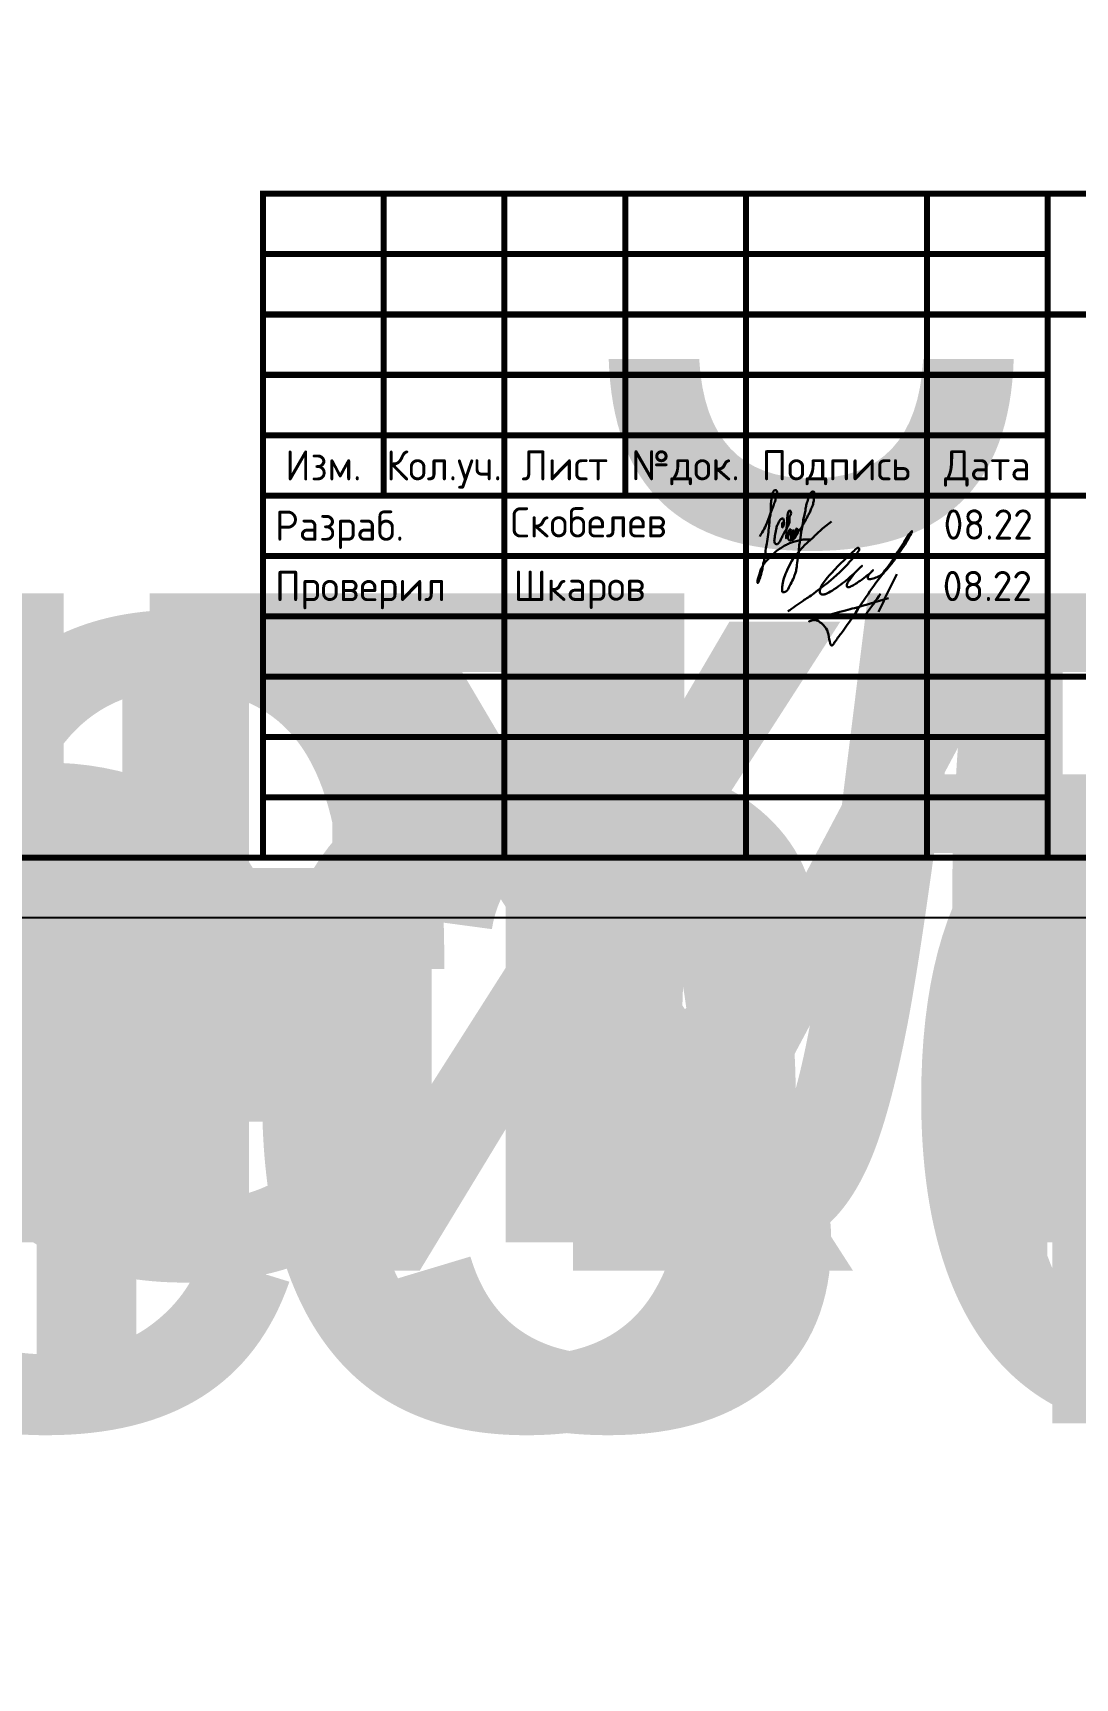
# Model space of a CAD drawing. Header units: metres. Extents: x 1981 to 7362, y 1229 to 3678.
# Drawn here: x 4472.5 to 4558.8, y 1904 to 2040.3 of the extents above; entities that cross this region are included whole.
import ezdxf
from ezdxf.enums import TextEntityAlignment as Align

# ---------------------------------------------------------------- set-up
doc = ezdxf.new("R2018")
doc.units = ezdxf.units.M
doc.layers.add('M-EQPM', color=50, linetype='Continuous', lineweight=18)
doc.layers.add('Основной', color=255, linetype='Continuous', lineweight=50)
doc.layers.add('Форматы', color=7, linetype='Continuous')
doc.styles.add('GOST-2.304_Type-B', font='GOST Common.ttf')
doc.styles.get("Standard").update_dxf_attribs({"font": 'GOST Common.ttf'})

# ---------------------------------------------------------------- blocks, each defined once
blk = doc.blocks.new('*U143')
at = {"style": 'GOST-2.304_Type-B'}
blk.add_attdef('РАЗРАБОТАЛ', text='', height=2.5, dxfattribs=at).set_placement((250.5, -264.22), align=Align.MIDDLE_LEFT)
at = {"style": 'GOST-2.304_Type-B', "flags": 8}
for tag, height, p in [('ДАТА', 2.5, (290.07, -264.4)), ('ЛИСТ', 3, (386.39, -271.92)), ('ЛИСТОВ', 3, (403.89, -271.92)), ('ФОРМАТ', 3, (380.97, -294.75))]:
    blk.add_attdef(tag, text='', height=height, dxfattribs=at).set_placement(p, align=Align.MIDDLE_CENTER)
at = {"style": 'GOST-2.304_Type-B'}
blk.add_attdef('ПРОВЕРИЛ', (250.75, -270.73), '', height=2.5, dxfattribs=at)
at = {"lineweight": 30, "flags": 104}
for tag, p in [('ТЕПЛОВЫЕ_СЕТИ', (330, -269.5)), ('ИМЯ_ЧЕРТЕЖА', (330, -284.5))]:
    blk.add_attdef(tag, text='', height=3, dxfattribs=at).set_placement(p, align=Align.MIDDLE_CENTER)
blk = doc.blocks.new('*U142')
at = {"style": 'GOST-2.304_Type-B'}
blk.add_attdef('РАЗРАБОТАЛ', text='', height=2.5, dxfattribs=at).set_placement((40.5, -264.22), align=Align.MIDDLE_LEFT)
at = {"style": 'GOST-2.304_Type-B', "flags": 8}
for tag, height, p in [('ДАТА', 2.5, (80.07, -264.4)), ('ЛИСТ', 3, (176.39, -271.92)), ('ЛИСТОВ', 3, (193.89, -271.92)), ('ФОРМАТ', 3, (170.97, -294.75))]:
    blk.add_attdef(tag, text='', height=height, dxfattribs=at).set_placement(p, align=Align.MIDDLE_CENTER)
at = {"style": 'GOST-2.304_Type-B'}
blk.add_attdef('ПРОВЕРИЛ', (40.75, -270.73), '', height=2.5, dxfattribs=at)
at = {"lineweight": 30, "flags": 104}
for tag, p in [('ТЕПЛОВЫЕ_СЕТИ', (120, -269.5)), ('ИМЯ_ЧЕРТЕЖА', (120, -284.5))]:
    blk.add_attdef(tag, text='', height=3, dxfattribs=at).set_placement(p, align=Align.MIDDLE_CENTER)
blk = doc.blocks.new('*U145')
blk.add_lwpolyline([(0, 123), (594, 123), (594, -297), (0, -297)], close=True)
at = {"const_width": 0.5}
blk.add_lwpolyline([(20, 118), (589, 118), (589, -292), (20, -292)], close=True, dxfattribs=at)
for points in [[(404, -292), (404, -237), (589, -237)], [(414, -237), (414, -262)], [(424, -237), (424, -292)], [(434, -237), (434, -262)], [(444, -237), (444, -292)], [(459, -237), (459, -292)], [(469, -237), (469, -292)], [(404, -242), (469, -242)], [(404, -247), (469, -247)], [(469, -247), (589, -247)], [(404, -252), (469, -252)], [(404, -257), (469, -257)], [(404, -262), (589, -262)], [(404, -267), (469, -267)], [(404, -272), (469, -272)], [(404, -277), (469, -277)], [(469, -277), (589, -277)], [(404, -282), (469, -282)], [(404, -287), (469, -287)]]:
    blk.add_lwpolyline(points, dxfattribs=at)
at = {"style": 'GOST-2.304_Type-B'}
for s, p in [('Изм.', (409, -259.5)), ('Кол.уч.', (419, -259.5)), ('Лист', (429, -259.5)), ('№док.', (439, -259.5)), ('Подпись', (451.5, -259.5)), ('Дата', (464, -259.5))]:
    blk.add_text(s, height=2.5, dxfattribs=at).set_placement(p, align=Align.MIDDLE_CENTER)
for s, p in [('Разраб.', (405, -264.5)), ('Проверил', (405, -269.5))]:
    blk.add_text(s, height=2.5, dxfattribs=at).set_placement(p, align=Align.MIDDLE_LEFT)
blk.add_attdef('РАЗРАБОТАЛ', text='', height=2.5, dxfattribs=at).set_placement((424.5, -264.22), align=Align.MIDDLE_LEFT)
at = {"style": 'GOST-2.304_Type-B', "flags": 8}
for tag, height, p in [('ДАТА', 2.5, (464.07, -264.4)), ('ЛИСТ', 3, (560.39, -271.92)), ('ЛИСТОВ', 3, (577.89, -271.92)), ('ФОРМАТ', 3, (554.97, -294.75))]:
    blk.add_attdef(tag, text='', height=height, dxfattribs=at).set_placement(p, align=Align.MIDDLE_CENTER)
at = {"style": 'GOST-2.304_Type-B'}
blk.add_attdef('ПРОВЕРИЛ', (424.75, -270.73), '', height=2.5, dxfattribs=at)
at = {"lineweight": 30, "flags": 104}
for tag, p in [('ТЕПЛОВЫЕ_СЕТИ', (504, -269.5)), ('ИМЯ_ЧЕРТЕЖА', (504, -284.5))]:
    blk.add_attdef(tag, text='', height=3, dxfattribs=at).set_placement(p, align=Align.MIDDLE_CENTER)
blk = doc.blocks.new('Skobelev')
at = {"color": 177, "lineweight": 30, "true_color": 0x293189}
for points in [[(-1.68, -0.45), (-1.4, 0.04), (-1.22, 0.44), (-1.09, 0.78), (-1, 1.03), (-0.84, 1.44), (-0.74, 1.72), (-0.66, 2.01), (-0.6, 2.25), (-0.63, 2.46), (-0.71, 2.49), (-0.8, 2.44), (-0.87, 2.29), (-0.92, 2.05), (-0.97, 1.72), (-0.98, 1.38), (-1, 1.03), (-1.06, 0.66), (-1.08, 0.32), (-1.14, -0.18), (-1.22, -0.78), (-1.3, -1.21), (-1.35, -1.71), (-1.46, -2.17), (-1.52, -2.5), (-1.59, -2.81), (-1.65, -3.01), (-1.72, -3.2), (-1.78, -3.36), (-1.81, -3.4), (-1.83, -3.37), (-1.82, -3.24), (-1.79, -3.08), (-1.71, -2.85), (-1.66, -2.67), (-1.56, -2.43), (-1.36, -2.11), (-1.14, -1.87), (-0.64, -1.39), (-0.06, -1.01), (0.2, -0.88), (0.45, -0.79), (0.8, -0.7), (1.15, -0.64), (1.5, -0.65)], [(-0.21, 0.42), (-0.23, 0.43), (-0.26, 0.38), (-0.27, 0.3), (-0.27, 0.19), (-0.26, 0.12), (-0.2, 0.17), (-0.17, 0.3), (-0.15, 0.42), (-0.16, 0.56), (-0.21, 0.69), (-0.34, 0.65), (-0.44, 0.53), (-0.55, 0.31), (-0.63, 0.09), (-0.66, -0.09), (-0.71, -0.29), (-0.74, -0.51), (-0.76, -0.67), (-0.75, -0.82), (-0.67, -0.93), (-0.57, -0.93), (-0.43, -0.79), (-0.32, -0.59), (-0.21, -0.35), (-0.02, -0.02), (0.06, 0.12), (0.11, 0.23), (0.19, 0.45), (0.2, 0.67), (0.23, 0.85), (0.29, 1.09), (0.2, 1.19), (0.17, 1.17), (0.11, 1.08), (0.08, 0.9), (0.05, 0.69), (0.04, 0.41), (0.01, -0.02), (0.01, -0.21), (0, -0.33), (-0.02, -0.56), (0.01, -0.45), (0.06, -0.41), (0.17, -0.34), (0.24, -0.24), (0.29, -0.12), (0.28, -0.02), (0.21, 0), (0.17, -0.14), (0.14, -0.26), (0.12, -0.4), (0.1, -0.5), (0.12, -0.6), (0.17, -0.68), (0.27, -0.69), (0.34, -0.56), (0.41, -0.42), (0.47, -0.3), (0.5, -0.17), (0.47, -0.07), (0.43, -0.07), (0.39, -0.1), (0.35, -0.2), (0.32, -0.32), (0.3, -0.46), (0.3, -0.55), (0.31, -0.64), (0.36, -0.67), (0.42, -0.65), (0.47, -0.6), (0.51, -0.51), (0.56, -0.41), (0.59, -0.31), (0.63, -0.2), (0.67, -0.11), (0.71, -0.01), (0.69, 0.04), (0.63, 0.03), (0.59, -0.04), (0.55, -0.13), (0.53, -0.2), (0.5, -0.3), (0.47, -0.4), (0.48, -0.47), (0.49, -0.54), (0.54, -0.55), (0.57, -0.48), (0.66, -0.35), (0.74, -0.17), (0.91, 0.06), (1.03, 0.25), (1.16, 0.48), (1.26, 0.66), (1.37, 0.87), (1.48, 1.07), (1.58, 1.31), (1.69, 1.6), (1.74, 1.88), (1.77, 2.12), (1.74, 2.38), (1.68, 2.4), (1.55, 2.32), (1.46, 2.17), (1.39, 1.94), (1.28, 1.6), (1.22, 1.32), (1.18, 1.03), (1.07, 0.58), (1.04, 0.34), (0.95, -0.07), (0.92, -0.36), (0.82, -0.98), (0.78, -1.51), (0.68, -2.13), (0.63, -2.56), (0.55, -2.82), (0.43, -3.16), (0.2, -3.59), (-0.03, -3.94), (-0.24, -3.97), (-0.27, -3.76), (-0.24, -3.49), (-0.14, -3.06), (0.06, -2.58), (0.34, -2), (0.65, -1.6), (1.06, -1.1), (1.63, -0.57), (2.11, -0.11), (2.86, 0.49)]]:
    blk.add_spline(points, degree=3, dxfattribs=at)
blk = doc.blocks.new('подпись')
at = {"lineweight": 30}
for points in [[(-0.82, -1.23), (-0.21, -0.8), (0.43, -0.36), (0.86, -0.08), (1.32, 0.25), (2, 0.77), (2.8, 1.4), (3.27, 1.83), (3.84, 2.36), (4.46, 3.07), (5.01, 3.73), (5.08, 3.95), (5.01, 4.03), (4.91, 4), (4.76, 3.88), (4.33, 3.49), (3.4, 2.58), (2.34, 1.43), (1.83, 0.48), (1.87, 0.23), (1.99, 0.16), (2.17, 0.16), (2.41, 0.25), (3.02, 0.6), (3.71, 1.09), (4.34, 1.62), (5.32, 2.55), (4.75, 1.98), (4.27, 1.36), (4.08, 1.05), (4.07, 0.85), (4.11, 0.78), (4.25, 0.78), (4.42, 0.84), (4.78, 1.05), (5.16, 1.3), (5.47, 1.51), (5.72, 1.73), (6.05, 1.99), (6.23, 2.18), (5.94, 1.88), (5.8, 1.63), (5.8, 1.5), (5.89, 1.44), (6.13, 1.46), (6.57, 1.6), (6.9, 1.79), (7.5, 2.39), (8.04, 3.08), (8.61, 3.92), (9.15, 4.76), (9.43, 5.33), (8, 3.26), (6.29, 0.88), (3.58, -3.07), (3.05, -3.8), (2.85, -4.05), (2.49, -2.98), (2.12, -2.39), (1.3, -1.96), (1.02, -2.03), (2.91, -1.44), (4.7, -0.96), (7.51, -0.15)], [(8.19, 1.85), (6.68, -1.27)], [(6.86, 0.23), (5.67, -1.43)]]:
    blk.add_spline(points, degree=3, dxfattribs=at)
blk = doc.blocks.new('Подпись Леха')
at = {"color": 18, "true_color": 0x000000}
blk.add_blockref('подпись', (2.7, 0.11), dxfattribs=at)
blk = doc.blocks.new('Подписи')
blk.add_blockref('Подпись Леха', (2009.44, 1828.93))
at = {"layer": 'M-EQPM', "lineweight": 50, "xscale": 1.307815025212856, "yscale": 1.307815025212856, "zscale": 1.307815025212856}
blk.add_blockref('Skobelev', (2011.19, 1834.6), dxfattribs=at)

msp = doc.modelspace()

# ---------------------------------------------------------------- block references
msp.add_blockref('Подписи', (2523.704, 164.552))
at = {"layer": 'Форматы'}
ref = msp.add_blockref('*U145', (4087.543, 2263.953), dxfattribs=at)
ref.add_attrib('ДАТА', '08.22', dxfattribs={"layer": '0', "height": 2.5, "style": 'GOST-2.304_Type-B'}).set_placement((4551.618, 1999.551), align=Align.MIDDLE_CENTER)
ref.add_attrib('РАЗРАБОТАЛ', 'Скобелев', dxfattribs={"layer": '0', "height": 2.5, "style": 'GOST-2.304_Type-B'}).set_placement((4512.044, 1999.729), align=Align.MIDDLE_LEFT)
ref.add_attrib('ПРОВЕРИЛ', 'Шкаров', (4512.292, 1993.224), dxfattribs={"layer": '0', "height": 2.5, "style": 'GOST-2.304_Type-B'})
ref = msp.add_blockref('*U142', (2943.994, 2279.592), dxfattribs=at)
lines = msp.add_mtext('Общие указания по пожарной безопасности и защите окружающей среды', dxfattribs={"layer": '0', "insert": (3063.994, 1995.092), "char_height": 70, "attachment_point": 1})
ref.add_attrib('ИМЯ_ЧЕРТЕЖА', '', (3063.994, 1995.092), dxfattribs={"flags": 104}).embed_mtext(lines)
lines = msp.add_mtext('Тепломеханические решения тепловых сетей', dxfattribs={"layer": '0', "insert": (3063.994, 2010.092), "char_height": 70, "attachment_point": 1})
ref.add_attrib('ТЕПЛОВЫЕ_СЕТИ', '', (3063.994, 2010.092), dxfattribs={"flags": 104}).embed_mtext(lines)
ref = msp.add_blockref('*U143', (3648.421, 2279.592), dxfattribs=at)
lines = msp.add_mtext('Схема теплотрассы', dxfattribs={"layer": '0', "insert": (3978.421, 1995.092), "char_height": 70, "attachment_point": 1})
ref.add_attrib('ИМЯ_ЧЕРТЕЖА', '', (3978.421, 1995.092), dxfattribs={"flags": 104}).embed_mtext(lines)
lines = msp.add_mtext('Тепломеханические решения тепловых сетей', dxfattribs={"layer": '0', "insert": (3978.421, 2010.092), "char_height": 70, "attachment_point": 1})
ref.add_attrib('ТЕПЛОВЫЕ_СЕТИ', '', (3978.421, 2010.092), dxfattribs={"flags": 104}).embed_mtext(lines)
ref = msp.add_blockref('*U143', (2228.058, 2277.24), dxfattribs=at)
lines = msp.add_mtext('Тепломеханические решения тепловых сетей', dxfattribs={"layer": '0', "insert": (2558.058, 2007.74), "char_height": 70, "attachment_point": 1})
ref.add_attrib('ТЕПЛОВЫЕ_СЕТИ', '', (2558.058, 2007.74), dxfattribs={"flags": 104}).embed_mtext(lines)
ref = msp.add_blockref('*U142', (2688.556, 2277.24), dxfattribs=at)
lines = msp.add_mtext('Тепломеханические решения тепловых сетей', dxfattribs={"layer": '0', "insert": (2808.556, 2007.74), "char_height": 70, "attachment_point": 1})
ref.add_attrib('ТЕПЛОВЫЕ_СЕТИ', '', (2808.556, 2007.74), dxfattribs={"flags": 104}).embed_mtext(lines)

# ---------------------------------------------------------------- texts
at = {"layer": 'Основной', "insert": (4551.543, 1994.453), "char_height": 2.5, "attachment_point": 5}
msp.add_mtext_dynamic_manual_height_columns('08.22', width=10, gutter_width=12.5, heights=[0], dxfattribs=at)

doc.saveas('drawing.dxf')
